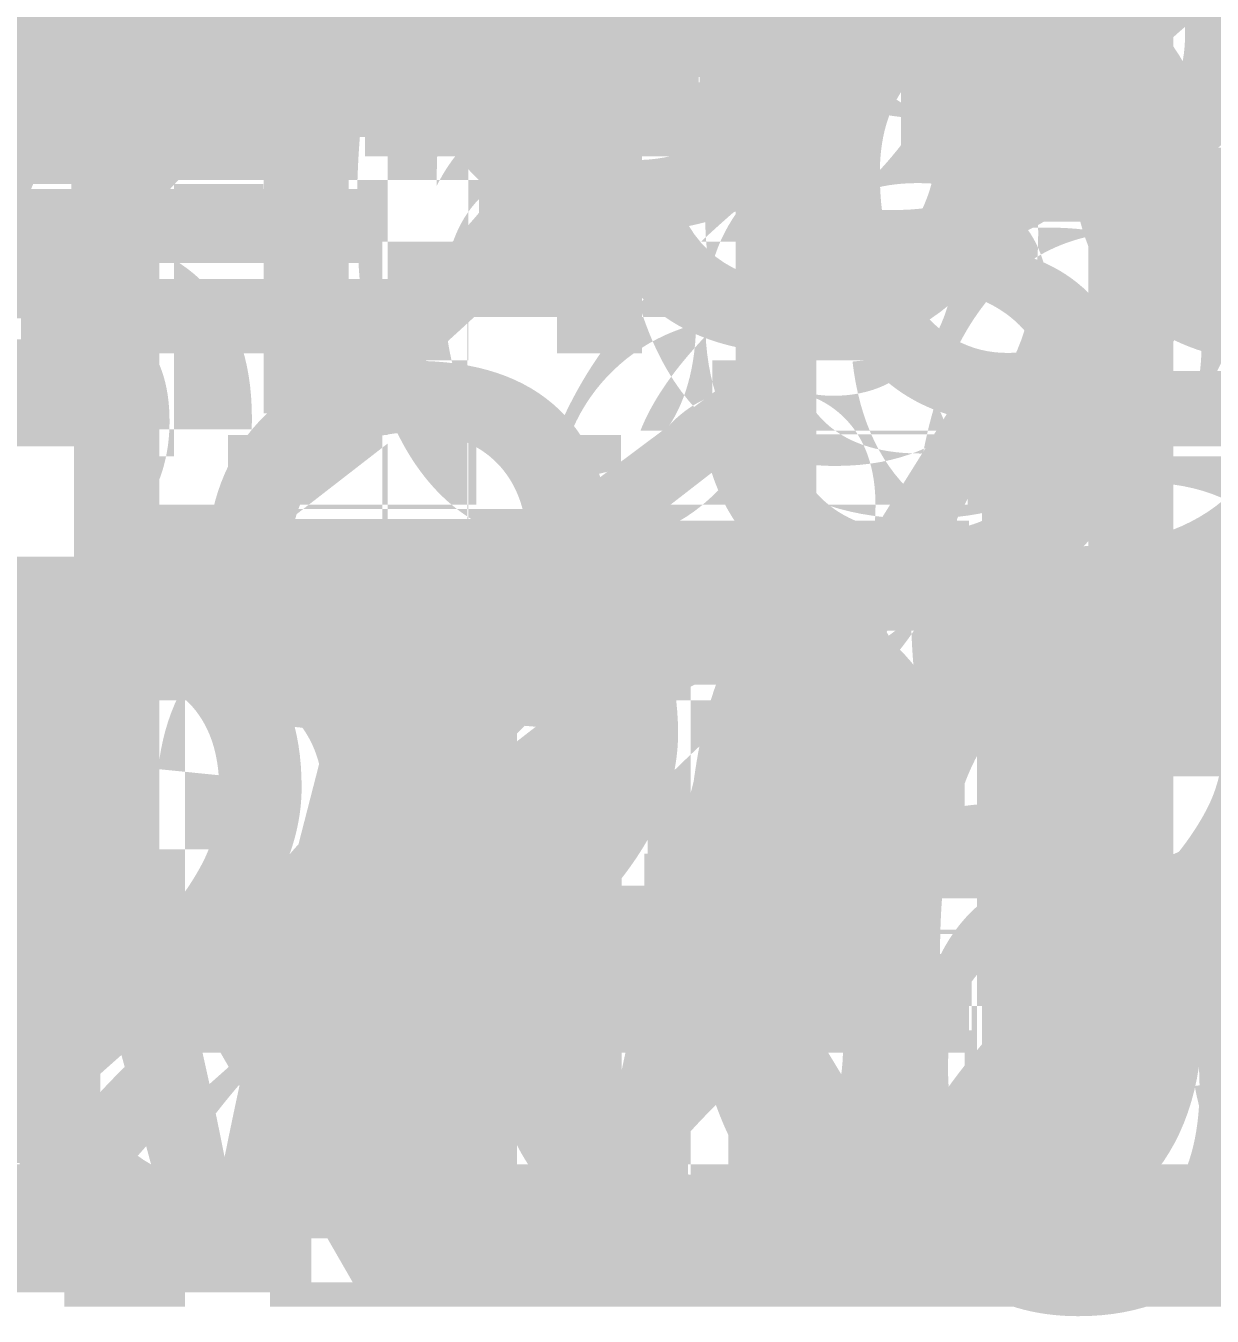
# Model space of a CAD drawing. Header units: inches. Extents: x -252 to 449, y -12 to 800.
# Drawn here: x 4.7 to 213.5, y -10.2 to 217 of the extents above; entities that cross this region are included whole.
import ezdxf

# ---------------------------------------------------------------- set-up
doc = ezdxf.new("R2010")
doc.units = ezdxf.units.IN
doc.header["$MEASUREMENT"] = 0

msp = doc.modelspace()

# ---------------------------------------------------------------- texts
at = {"layer": 'n3t'}
for s, p in [('W103', (-249.01, 3.5, 106.02)), ('W105', (-126, 3.5, 111.93)), ('W104', (-2.99, 3.5, 106.02))]:
    msp.add_text(s, height=120, dxfattribs=at).set_placement(p)
at = {"layer": 'R2t'}
for s, p in [('L2R2', (-206.5, -5.98, 298.29)), ('L2R1', (-115.5, -5.98, 298.29))]:
    msp.add_text(s, height=120, dxfattribs=at).set_placement(p)
at = {"layer": 'W1t'}
for s, p in [('L1F22', (-248.5, 210.89, 111.94)), ('L1F30', (0, 209.14, 111.94)), ('L1F23', (-248.5, 116.84, 111.94)), ('L1F29', (0, 116.84, 111.94)), ('L1F24', (-248.5, 36.21, 111.94)), ('L1F28', (0, 36.22, 111.94)), ('L1F25', (-236.51, 3.5, 106.02)), ('L1F26', (-126.01, 3.5, 106.02)), ('L1F27', (-15.5, 3.5, 106.02))]:
    msp.add_text(s, height=120, dxfattribs=at).set_placement(p)
at = {"layer": 'W2t'}
for s, p in [('L2F57', (-68.4, 200.71, 233.91)), ('L2F58', (-32.99, 193.99, 233.91)), ('L2F52', (-208.51, 182.51, 233.91)), ('L2F60', (-107.24, 175.21, 233.91)), ('L2F53', (-179.01, 160.99, 233.91)), ('L2F59', (-93.52, 159.34, 233.91)), ('L2F61', (-145.14, 148.74, 233.91)), ('L2F62', (-175.87, 141.19, 233.91)), ('L2F10', (0, 132.67, 233.91)), ('L2F18', (-248.5, 131.88, 233.91)), ('L2F63', (-221.72, 127.03, 233.91)), ('L2F64', (-124.25, 58.97, 233.91)), ('L2F11', (0, 44.08, 233.91)), ('L2F17', (-248.5, 38.1, 233.91)), ('L2F12', (-36.75, 3.5, 233.91)), ('L2F13', (-70, -4.25, 234.57)), ('L2F16', (-222.38, -8.5, 276.05)), ('L2F15', (-158.98, -8.5, 298.29)), ('L2F14', (-97.09, -8.5, 272.51))]:
    msp.add_text(s, height=120, dxfattribs=at).set_placement(p)

doc.saveas('drawing.dxf')
